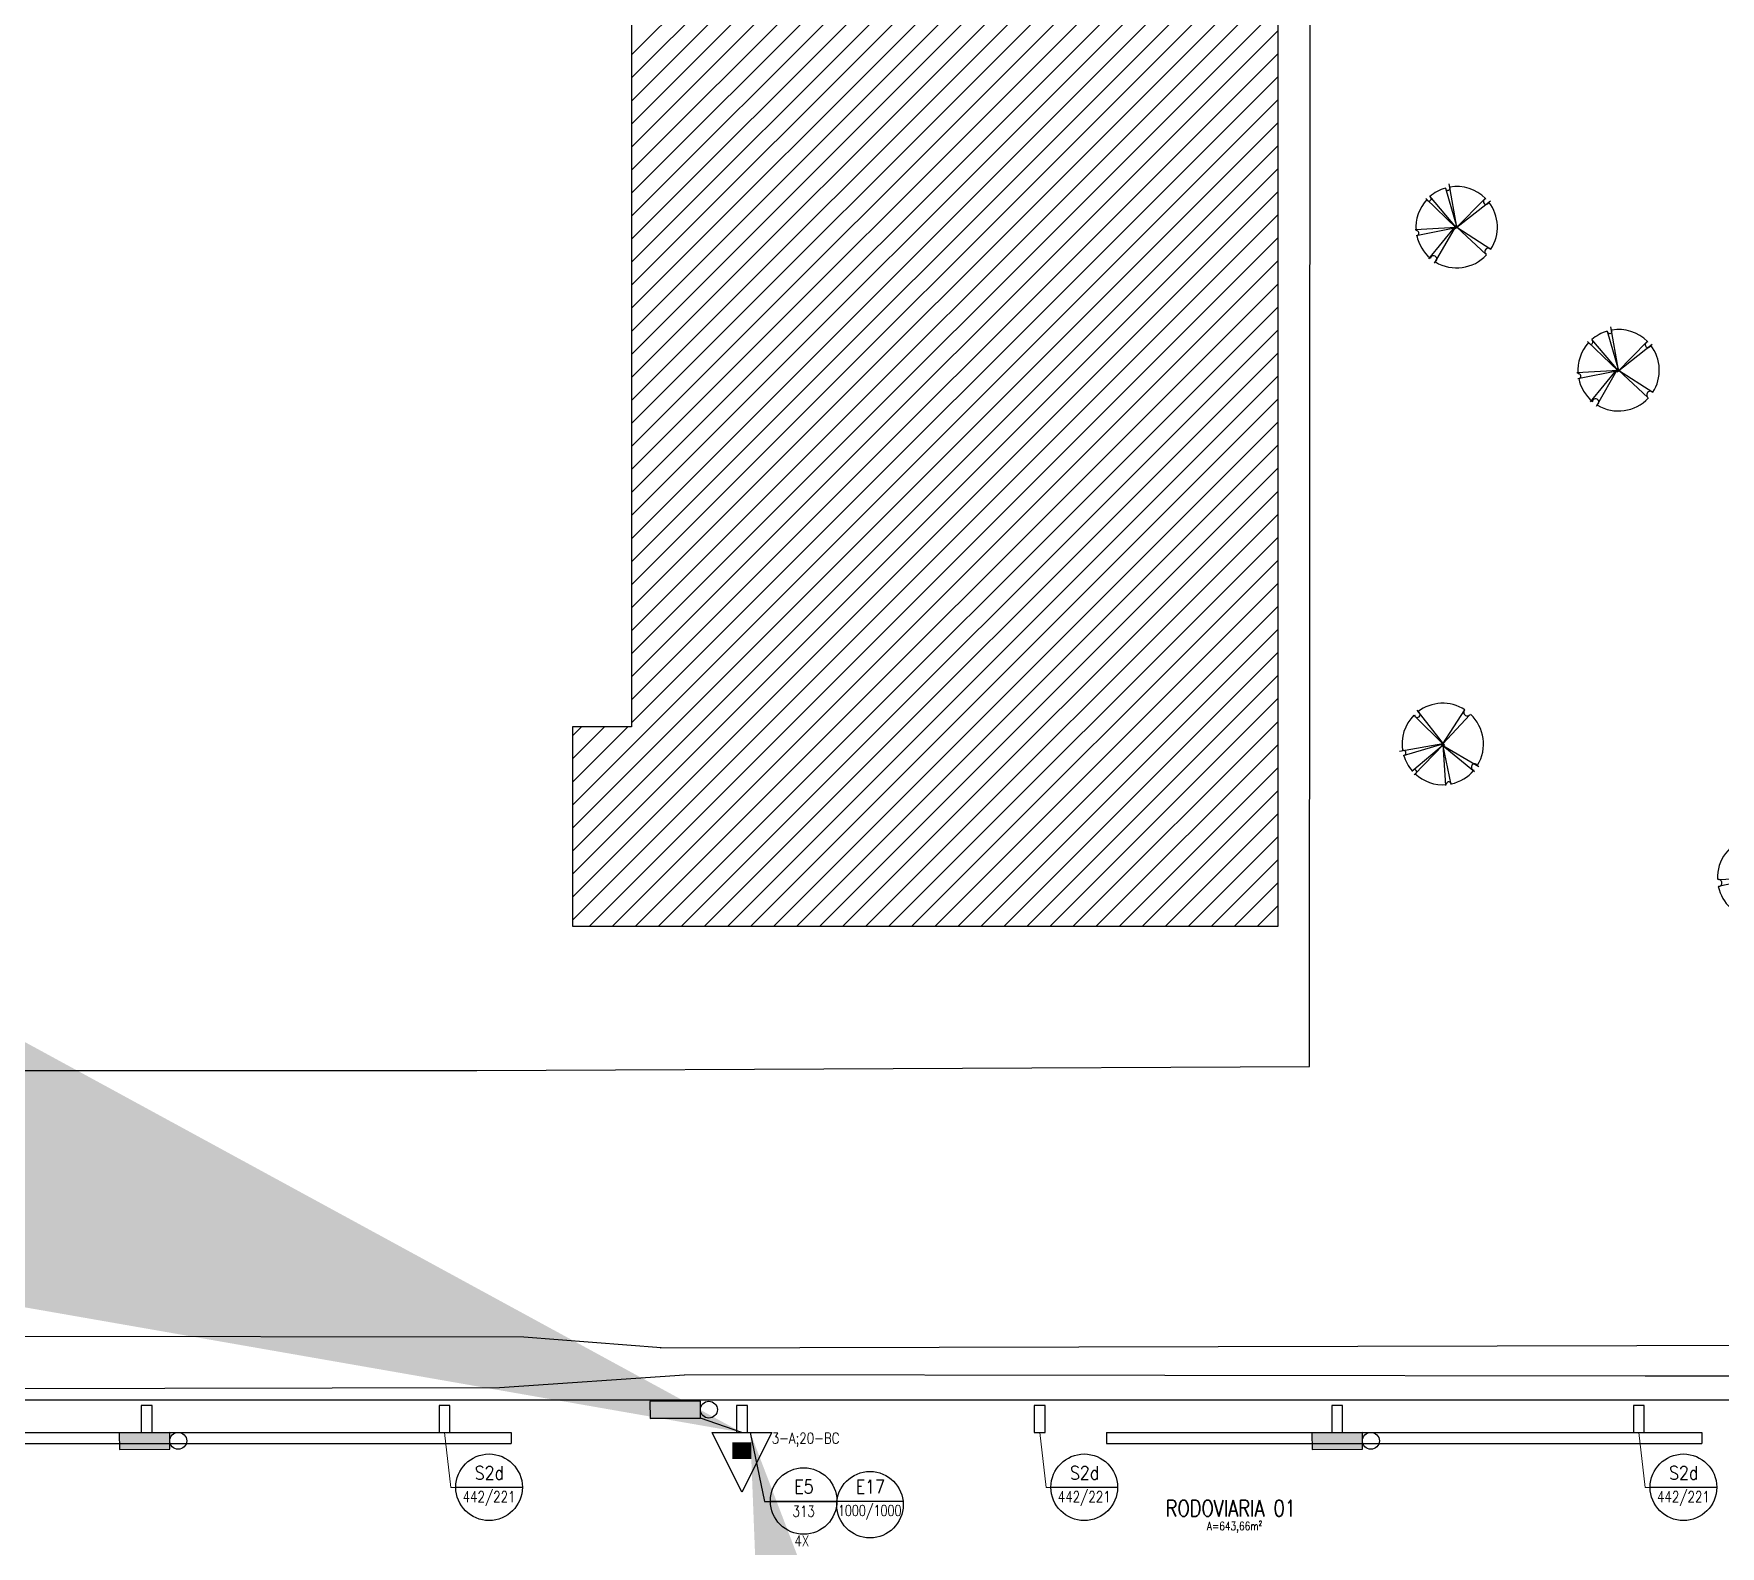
# Model space of a CAD drawing. Header units: metres. Extents: x 341 to 459, y 1341 to 1425.
# Drawn here: x 386.08 to 417.13, y 1378.35 to 1406.21 of the extents above; entities that cross this region are included whole.
import ezdxf
from ezdxf.enums import TextEntityAlignment as Align

# ---------------------------------------------------------------- set-up
doc = ezdxf.new("R2010")
doc.units = ezdxf.units.M
doc.linetypes.add('CONTINUO', pattern=[0])
for name, color, linetype in [('10', 10, 'Continuous'), ('BASE DE CONCRETO', 251, 'Continuous'), ('CANALETA', 146, 'CONTINUO'), ('Identificadores de ambiente', 3, 'Continuous'), ('INCÊNDIO', 10, 'Continuous'), ('Itens de detalhe', 7, 'Continuous'), ('Linhas médias', 3, 'Continuous'), ('Notas de texto-1', 7, 'Continuous'), ('VCAED', 4, 'Continuous'), ('Vegetação', 72, 'Continuous')]:
    doc.layers.add(name, color=color, linetype=linetype)
doc.layers.add('EDIFICAÇÃO_', color=5, linetype='CONTINUO', lineweight=30)
doc.layers.add('INC_PLACAS', color=10, linetype='Continuous', lineweight=20)
doc.styles.add('R100', font='simplex.shx', dxfattribs={"height": 2.5})
doc.styles.add('R80', font='simplex.shx', dxfattribs={"height": 2})
doc.styles.add('RomanS_3', font='romans__.ttf', dxfattribs={"width": 0.8, "height": 0.3})
doc.styles.add('SIMPLEX', font='simplex_.ttf')
doc.dimstyles.new('TICK-100', dxfattribs={"dimscale": 10, "dimtxt": 2.5, "dimasz": 1.5, "dimexe": 1, "dimexo": 1, "dimgap": 0.9, "dimtad": 1, "dimdec": 1, "dimtxsty": 'SIMPLEX', "dimblk": 'ARCHTICK', "dimcen": 2.5, "dimdle": 1, "dimclrt": 3, "dimadec": 0, "dimazin": 0, "dimtfac": 1, "dimtdec": 1, "dimtmove": 0, "dimatfit": 3, "dimfxl": 8, "dimfxlon": 1, "dimtfill": 1, "dimtfillclr": 256, "dimarcsym": 0})

# ---------------------------------------------------------------- blocks, each defined once
blk = doc.blocks.new('ARV 2 - ARV 2-523376-PLANTA BAIXA TERREO')
at = {"layer": 'Vegetação', "color": 252, "true_color": 0x939598}
for p, q in [((-0.2, 0.725), (0.009, 0.004)), ((0.009, 0.004), (-0.131, 0.803)), ((0.001, -0.009), (-0.562, 0.532)), ((-0.49, 0.572), (0.001, -0.009)), ((-0.019, -0.028), (0.538, 0.535)), ((0.63, 0.481), (-0.019, -0.028)), ((-0.505, -0.58), (-0.002, 0.036)), ((-0.002, 0.036), (-0.403, -0.662)), ((0.009, 0.004), (0.638, -0.401)), ((0.549, -0.497), (0.009, 0.004)), ((0, 0), (-0.757, -0.044)), ((-0.739, -0.15), (0, 0))]:
    blk.add_line(p, q, dxfattribs=at)
for centre, radius, start, end in [((0.009, 0.004), 0.75, 106.1615, 131.2643), ((-0.156, 0.726), 0.0444, 179.6577, 23.6973), ((0.009, 0.004), 0.75, 45.0566, 99.5346), ((0.009, 0.004), 0.75, 137.2461, 184.9778), ((-0.502, 0.524), 0.0401, 205.2856, 52.277), ((0.551, 0.474), 0.0512, 93.2129, 348.632), ((0.009, 0.004), 0.75, 327.2057, 37.8246), ((-0.733, -0.106), 0.0454, 289.6881, 92.0044), ((0.009, 0.004), 0.75, 191.8794, 229.9244), ((-0.416, -0.581), 0.0597, 314.6602, 168.4518), ((0.009, 0.004), 0.75, 238.6749, 317.1365), ((0.592, -0.448), 0.0655, 44.7183, 228.8834)]:
    blk.add_arc(centre, radius, start, end, dxfattribs=at)
blk = doc.blocks.new('E5')
at = {"layer": '10', "color": 10}
blk.add_line((18.18, 47.929), (16.955, 47.929), dxfattribs=at)
blk.add_circle((17.568, 47.936), 0.613, dxfattribs=at)
at = {"layer": '10', "color": 10, "style": 'R100'}
for s, height, width, p in [('E5', 0.25, 0.85, (17.573, 48.202)), ('313', 0.2, 0.8, (17.568, 47.747))]:
    blk.add_text(s, height=height, dxfattribs=dict(at, width=width)).set_placement(p, align=Align.MIDDLE)
blk = doc.blocks.new('E17')
at = {"layer": '10', "color": 10}
blk.add_line((19.415, 47.997), (18.196, 47.997), dxfattribs=at)
blk.add_circle((18.805, 47.936), 0.613, dxfattribs=at)
at = {"layer": '10', "color": 10, "style": 'R100'}
for s, height, width, p in [('E17', 0.25, 0.85, (18.811, 48.269)), ('1000/1000', 0.2, 0.75, (18.8, 47.814))]:
    blk.add_text(s, height=height, dxfattribs=dict(at, width=width)).set_placement(p, align=Align.MIDDLE)
blk = doc.blocks.new('_ArchTick')
at = {"color": 0, "linetype": 'ByBlock', "const_width": 0.15}
blk.add_lwpolyline([(-0.5, -0.5), (0.5, 0.5)], dxfattribs=at)
blk = doc.blocks.new('Extintor ABC')
at = {"layer": 'INCÊNDIO', "linetype": 'Continuous'}
h = blk.add_hatch(color=10, dxfattribs=at)
h.dxf.hatch_style = 1
h.paths.add_polyline_path([(18.379, 47.253), (18.686, 47.253), (18.686, 47.603), (18.379, 47.603)])
at = {"layer": 'INCÊNDIO', "color": 10}
for p, q in [((18.199, 46.879), (18.199, 47.979)), ((18.199, 47.979), (19.299, 47.429)), ((19.299, 47.429), (18.199, 46.879))]:
    blk.add_line(p, q, dxfattribs=at)
blk = doc.blocks.new('A$C263C521D')
blk.add_hatch(color=10).paths.add_polyline_path([(23.26, 0), (23.26, 7.75), (0, 7.75), (0, 0)])
at = {"color": 10}
blk.add_lwpolyline([(0, 7.75), (0, 0), (23.26, 0), (23.26, 7.75)], close=True, dxfattribs=at)
blk.add_circle((27.14, 3.88), 3.88, dxfattribs=at)
blk = doc.blocks.new('S2d')
at = {"layer": '10', "color": 10}
blk.add_line((353.2, 1378.806), (351.974, 1378.806), dxfattribs=at)
blk.add_circle((352.587, 1378.813), 0.613, dxfattribs=at)
at = {"layer": '10', "color": 10, "style": 'R100'}
for s, height, width, p in [('S2d', 0.25, 0.85, (352.592, 1379.079)), ('442/221', 0.2, 0.8, (352.587, 1378.624))]:
    blk.add_text(s, height=height, dxfattribs=dict(at, width=width)).set_placement(p, align=Align.MIDDLE)

msp = doc.modelspace()

# ---------------------------------------------------------------- linework, layer by layer
at = {"layer": 'BASE DE CONCRETO', "color": 252, "true_color": 0x939598}
for p, q in [((409.567, 1387.189, -0.105), (409.594, 1423.183, 0.021)), ((379.169, 1387.12, -0.043), (394.235, 1387.111, -0.197)), ((394.235, 1387.111, -0.197), (409.567, 1387.189, -0.105)), ((420.155, 1381.041), (348.309, 1381.041))]:
    msp.add_line(p, q, dxfattribs=at)
at = {"layer": 'CANALETA', "color": 252, "linetype": 'Continuous', "true_color": 0x939598}
for p, q in [((395.103, 1382.202, -0.224), (385.08, 1382.214, -0.224)), ((397.628, 1382.005, -0.224), (395.103, 1382.202, -0.224)), ((397.613, 1382.005, -0.224), (415.594, 1382.048, -0.224)), ((415.594, 1382.048, -0.224), (420.155, 1382.059, -0.224)), ((394.65, 1381.273, -0.362), (398.057, 1381.508, -0.362)), ((415.747, 1381.485, -0.224), (398.057, 1381.508, -0.224)), ((420.155, 1381.488, -0.224), (415.747, 1381.485, -0.224)), ((362.908, 1381.225, -0.362), (394.65, 1381.273, -0.362))]:
    msp.add_line(p, q, dxfattribs=at)
at = {"layer": 'EDIFICAÇÃO_', "color": 252, "true_color": 0x939598}
for p, q in [((383.908, 1380.445, -0.362), (394.869, 1380.445, -0.362)), ((394.869, 1380.445), (394.869, 1380.245, -0.362)), ((405.829, 1380.445, -0.362), (416.79, 1380.445, -0.362)), ((405.829, 1380.445, -0.362), (405.829, 1380.245, -0.362)), ((416.79, 1380.445), (416.79, 1380.245, -0.362)), ((383.908, 1380.245, -0.362), (394.869, 1380.245, -0.362)), ((405.829, 1380.245, -0.362), (416.79, 1380.245, -0.362))]:
    msp.add_line(p, q, dxfattribs=at)
at = {"layer": 'INC_PLACAS', "color": 10}
for points in [[(393.639, 1380.445), (393.756, 1379.43), (394.107, 1379.43)], [(404.6, 1380.445), (404.716, 1379.43), (405.068, 1379.43)], [(415.632, 1380.445), (415.749, 1379.43), (416.1, 1379.43)]]:
    msp.add_lwpolyline(points, dxfattribs=at)
at = {"layer": 'Itens de detalhe', "color": 252, "linetype": 'Continuous', "true_color": 0x939598}
for p, q in [((397.083, 1405.82), (408.991, 1417.728)), ((397.083, 1405.396), (408.991, 1417.304)), ((397.083, 1404.971), (408.991, 1416.88)), ((397.083, 1404.547), (408.991, 1416.456)), ((397.083, 1404.123), (408.991, 1416.031)), ((397.083, 1403.699), (408.991, 1415.607)), ((397.083, 1403.274), (408.991, 1415.183)), ((397.083, 1402.85), (408.991, 1414.758)), ((397.083, 1402.426), (408.991, 1414.334)), ((397.083, 1402.002), (408.991, 1413.91)), ((397.083, 1401.577), (408.991, 1413.486)), ((397.083, 1401.153), (408.991, 1413.061)), ((397.083, 1400.729), (408.991, 1412.637)), ((397.083, 1400.305), (408.991, 1412.213)), ((397.083, 1399.88), (408.991, 1411.789)), ((397.083, 1399.456), (408.991, 1411.364)), ((397.083, 1399.032), (408.991, 1410.94)), ((397.083, 1398.608), (408.991, 1410.516)), ((397.083, 1398.183), (408.991, 1410.092)), ((397.083, 1397.759), (408.991, 1409.667)), ((397.083, 1397.335), (408.991, 1409.243)), ((397.083, 1396.91), (408.991, 1408.819)), ((397.083, 1396.486), (408.991, 1408.394)), ((397.083, 1396.062), (408.991, 1407.97)), ((397.083, 1395.638), (408.991, 1407.546)), ((397.083, 1395.213), (408.991, 1407.122)), ((397.083, 1394.789), (408.991, 1406.697)), ((397.083, 1394.365), (408.991, 1406.273)), ((397.083, 1393.941), (408.991, 1405.849)), ((397.083, 1393.516), (408.991, 1405.425)), ((395.994, 1392.003), (408.991, 1405)), ((395.994, 1391.579), (408.991, 1404.576)), ((395.994, 1391.155), (408.991, 1404.152)), ((395.994, 1390.73), (408.991, 1403.728)), ((395.994, 1390.306), (408.991, 1403.303)), ((395.994, 1389.882), (408.991, 1402.879)), ((396.309, 1389.772), (408.991, 1402.455)), ((396.733, 1389.772), (408.991, 1402.031)), ((397.157, 1389.772), (408.991, 1401.606)), ((397.581, 1389.772), (408.991, 1401.182)), ((398.006, 1389.772), (408.991, 1400.758)), ((398.43, 1389.772), (408.991, 1400.333)), ((398.854, 1389.772), (408.991, 1399.909)), ((399.278, 1389.772), (408.991, 1399.485)), ((399.703, 1389.772), (408.991, 1399.061)), ((400.127, 1389.772), (408.991, 1398.636)), ((400.551, 1389.772), (408.991, 1398.212)), ((400.976, 1389.772), (408.991, 1397.788)), ((401.4, 1389.772), (408.991, 1397.364)), ((401.824, 1389.772), (408.991, 1396.939)), ((402.248, 1389.772), (408.991, 1396.515)), ((402.673, 1389.772), (408.991, 1396.091)), ((403.097, 1389.772), (408.991, 1395.667)), ((403.521, 1389.772), (408.991, 1395.242)), ((403.945, 1389.772), (408.991, 1394.818)), ((404.37, 1389.772), (408.991, 1394.394)), ((404.794, 1389.772), (408.991, 1393.97)), ((405.218, 1389.772), (408.991, 1393.545)), ((395.994, 1393.276), (396.164, 1393.446)), ((395.994, 1392.852), (396.588, 1393.446)), ((395.994, 1392.427), (397.013, 1393.446)), ((405.642, 1389.772), (408.991, 1393.121)), ((406.067, 1389.772), (408.991, 1392.697)), ((406.491, 1389.772), (408.991, 1392.272)), ((406.915, 1389.772), (408.991, 1391.848)), ((407.339, 1389.772), (408.991, 1391.424)), ((407.764, 1389.772), (408.991, 1391)), ((408.188, 1389.772), (408.991, 1390.575)), ((408.612, 1389.772), (408.991, 1390.151))]:
    msp.add_line(p, q, dxfattribs=at)
at = {"layer": 'Linhas médias', "color": 252, "true_color": 0x939598}
for p, q in [((397.083, 1423.183, 0.022), (397.083, 1393.446)), ((408.991, 1389.772), (408.991, 1423.183)), ((397.083, 1393.446), (395.994, 1393.446)), ((395.994, 1393.446), (395.994, 1389.772)), ((395.994, 1389.772), (408.991, 1389.772))]:
    msp.add_line(p, q, dxfattribs=at)
at = {"layer": 'Notas de texto-1', "color": 252, "true_color": 0x939598}
for points in [[(388.256, 1380.445), (388.256, 1380.945), (388.056, 1380.945), (388.056, 1380.445)], [(393.739, 1380.445), (393.739, 1380.945), (393.539, 1380.945), (393.539, 1380.445)], [(399.217, 1380.445), (399.217, 1380.945), (399.017, 1380.945), (399.017, 1380.445)], [(404.7, 1380.445), (404.7, 1380.945), (404.5, 1380.945), (404.5, 1380.445)], [(410.178, 1380.445), (410.178, 1380.945), (409.978, 1380.945), (409.978, 1380.445)], [(415.732, 1380.445), (415.732, 1380.945), (415.532, 1380.945), (415.532, 1380.445)]]:
    msp.add_lwpolyline(points, close=True, dxfattribs=at)

# ---------------------------------------------------------------- block references
at = {"color": 252, "true_color": 0x939598, "rotation": 270}
msp.add_blockref('Extintor ABC', (351.688, 1398.644), dxfattribs=at)
for p in [(41.873, 0.624), (52.833, 0.624), (63.866, 0.624)]:
    msp.add_blockref('S2d', p)
at = {"color": 252, "true_color": 0x939598}
for name, p in [('E5', (382.685, 1331.248)), ('E17', (382.669, 1331.18))]:
    msp.add_blockref(name, p, dxfattribs=at)
at = {"layer": 'VCAED', "color": 7, "xscale": 0.04, "yscale": 0.04, "zscale": 0.04, "rotation": 0.3403587820347408}
for p in [(397.424, 1380.705), (387.652, 1380.132), (409.614, 1380.132)]:
    msp.add_blockref('A$C263C521D', p, dxfattribs=at)
at = {"layer": 'Vegetação', "color": 252, "true_color": 0x939598}
for p in [(412.269, 1402.644), (415.25, 1400.008)]:
    msp.add_blockref('ARV 2 - ARV 2-523376-PLANTA BAIXA TERREO', p, dxfattribs=at)
for p, rotation in [((412.026, 1393.119), 89.9999999999999), ((417.831, 1390.67), 224.9999999999999)]:
    msp.add_blockref('ARV 2 - ARV 2-523376-PLANTA BAIXA TERREO', p, dxfattribs=dict(at, rotation=rotation))

# ---------------------------------------------------------------- texts
at = {"layer": 'Identificadores de ambiente', "color": 252, "true_color": 0x939598, "insert": (406.92, 1379.2), "char_height": 0.3, "width": 3.06656, "attachment_point": 1, "style": 'RomanS_3'}
msp.add_mtext('RODOVIARIA 01', dxfattribs=at)
at = {"layer": 'Identificadores de ambiente', "color": 252, "true_color": 0x939598, "insert": (407.677, 1378.799), "char_height": 0.1515, "attachment_point": 1, "style": 'RomanS_3'}
msp.add_mtext_dynamic_manual_height_columns('A=643,66m²', width=0.57926, gutter_width=6.311, heights=[0], dxfattribs=at)
at = {"layer": 'INCÊNDIO', "color": 10, "style": 'R80', "width": 0.8}
for s, p in [('3-A;20-BC', (399.665, 1380.241)), ('4X', (400.082, 1378.35))]:
    msp.add_text(s, height=0.2, dxfattribs=at).set_placement(p)

# ---------------------------------------------------------------- leaders
at = {"layer": 'INC_PLACAS', "color": 10}
for points in [[(399.117, 1380.445), (398.355, 1380.711), (397.424, 1380.705)], [(399.27, 1380.445), (399.53, 1379.177), (400.865, 1379.177)]]:
    msp.add_leader(points, dimstyle='TICK-100', override={"dimasz": 75, "dimtad": 0}, dxfattribs=at)

doc.saveas('drawing.dxf')
